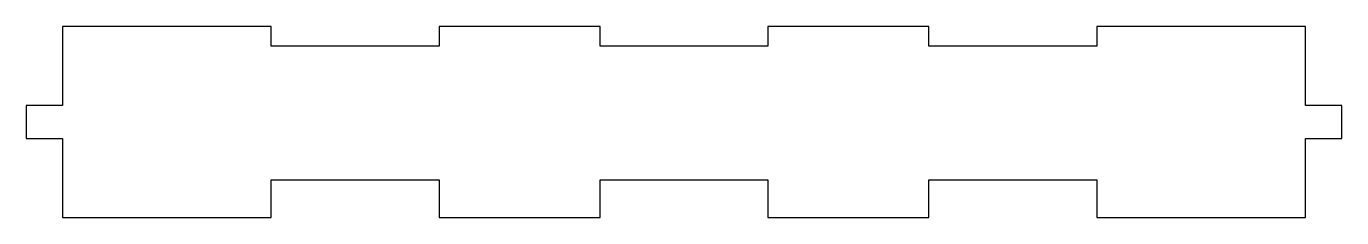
# Model space of a CAD drawing. Header units: inches. Extents: x -4 to 4, y 0 to 1.16.
import ezdxf

# ---------------------------------------------------------------- set-up
doc = ezdxf.new("R2010")
doc.units = ezdxf.units.IN
doc.layers.get('0').update_dxf_attribs({"linetype": 'CONTINUOUS'})

msp = doc.modelspace()

# ---------------------------------------------------------------- linework, layer by layer
msp.add_lwpolyline([(3.78, 0), (3.78, 0.48), (4, 0.48), (4, 0.68), (3.78, 0.68), (3.78, 1.16), (2.51, 1.16), (2.51, 1.04), (1.49, 1.04), (1.49, 1.16), (0.51, 1.16), (0.51, 1.04), (-0.51, 1.04), (-0.51, 1.16), (-1.49, 1.16), (-1.49, 1.04), (-2.51, 1.04), (-2.51, 1.16), (-3.78, 1.16), (-3.78, 0.68), (-4, 0.68), (-4, 0.48), (-3.78, 0.48), (-3.78, 0), (-2.51, 0), (-2.51, 0.23), (-1.49, 0.23), (-1.49, 0), (-0.51, 0), (-0.51, 0.23), (0.51, 0.23), (0.51, 0), (1.49, 0), (1.49, 0.23), (2.51, 0.23), (2.51, 0)], close=True)

doc.saveas('drawing.dxf')
